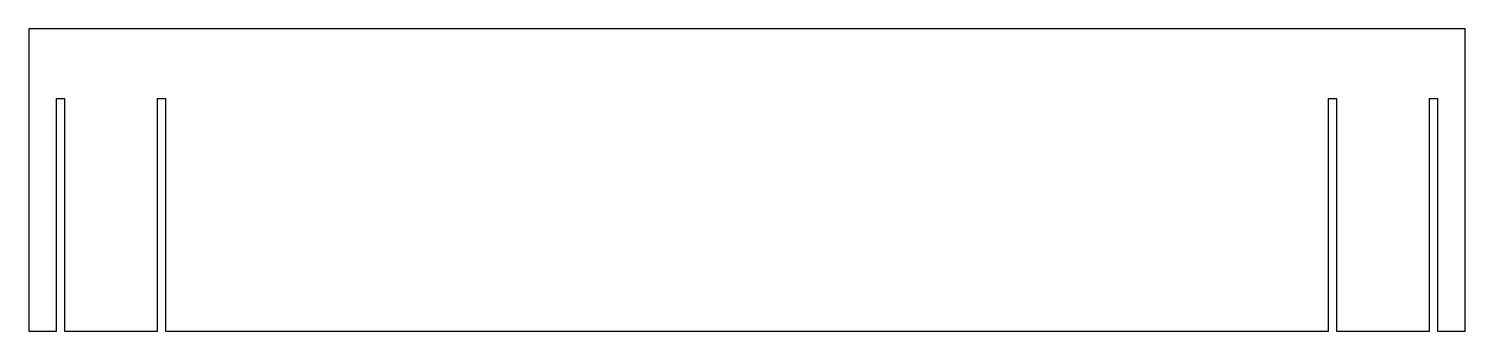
# Model space of a CAD drawing. Header units: millimetres. Extents: x 0 to 309, y 0 to 65.
import ezdxf

# ---------------------------------------------------------------- set-up
doc = ezdxf.new("R2010")
doc.units = ezdxf.units.MM
doc.layers.add('CUT_OUTER', color=1, linetype='Continuous')

msp = doc.modelspace()

# ---------------------------------------------------------------- linework, layer by layer
at = {"layer": 'CUT_OUTER'}
msp.add_lwpolyline([(0, 0), (6, 0), (6, 50), (7.7, 50), (7.7, 0), (27.7, 0), (27.7, 50), (29.4, 50), (29.4, 0), (279.4, 0), (279.4, 50), (281.1, 50), (281.1, 0), (301.1, 0), (301.1, 50), (302.8, 50), (302.8, 0), (308.8, 0), (308.8, 65), (0, 65)], close=True, dxfattribs=at)

doc.saveas('drawing.dxf')
